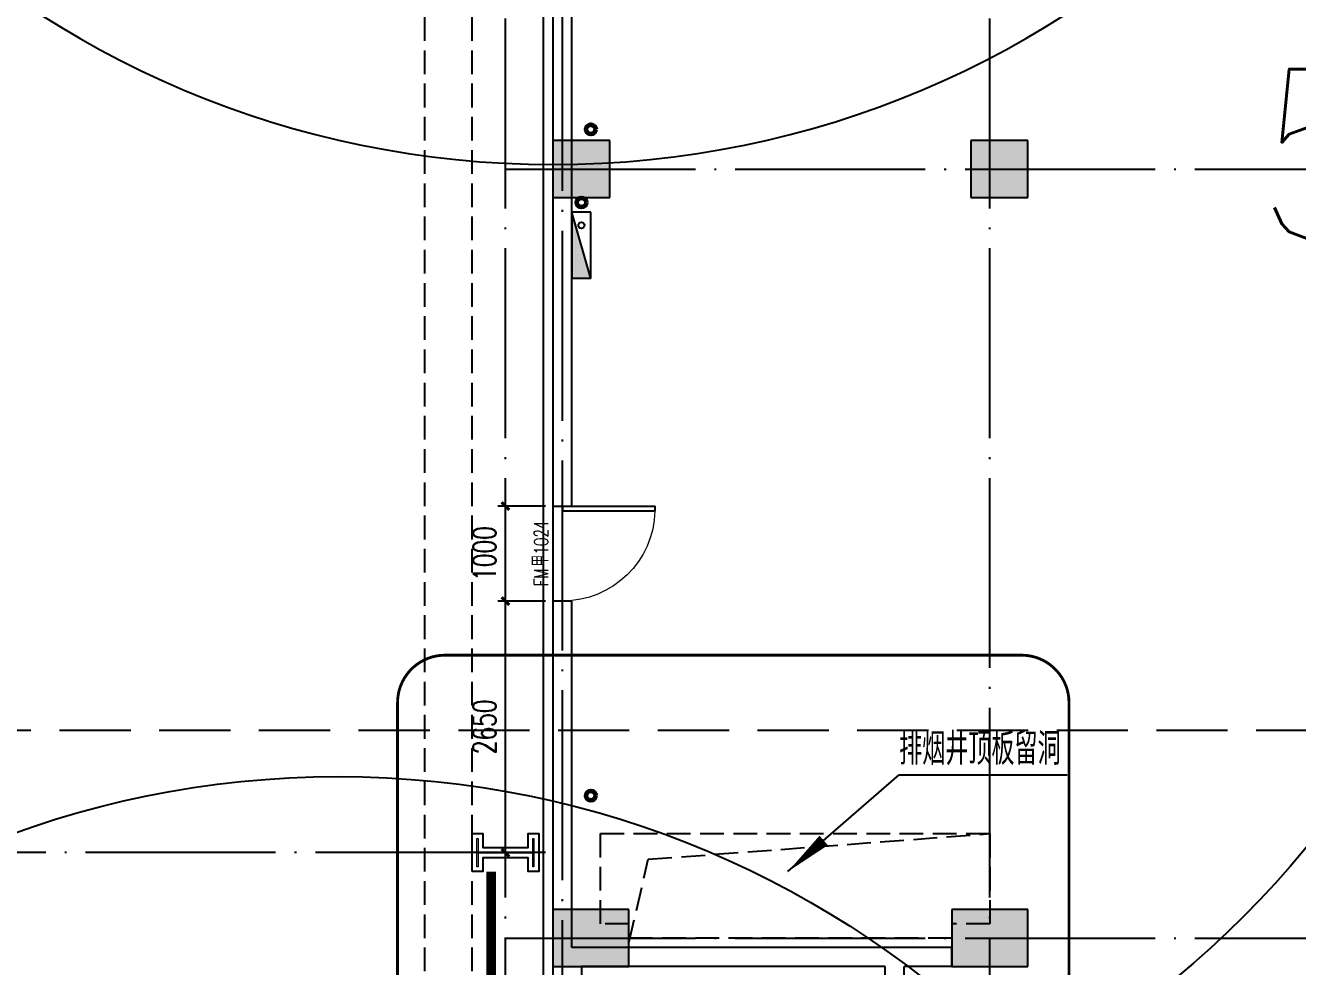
# Model space of a CAD drawing. Extents: x -1313754 to 847533, y 489853 to 941203.
# Drawn here: x -149508 to -136114, y 749620 to 759533 of the extents above; entities that cross this region are included whole.
import ezdxf

# ---------------------------------------------------------------- set-up
doc = ezdxf.new("R2010")
doc.units = 0
doc.header["$LTSCALE"] = 1000
doc.header["$MEASUREMENT"] = 0
for name, pattern in [('CENTER', [2, 1.25, -0.25, 0.25, -0.25]), ('DASH', [0.35, 0.25, -0.1]), ('DOTE', [2.42, 2, -0.2, 0.02, -0.2])]:
    doc.linetypes.add(name, pattern=pattern)
doc.layers.get('Defpoints').update_dxf_attribs({"color": 210})
for name, color, linetype in [('A-AXIS-DOTE', 14, 'DOTE'), ('A-AXIS-DP', 126, 'Continuous'), ('A-HATCH-2', 251, 'Continuous'), ('A-LIN-V', 9, 'Continuous'), ('A-STAIR', 150, 'Continuous'), ('A-WINDOW', 140, 'Continuous'), ('A-防火门窗', 1, 'Continuous'), ('AS-COLN', 6, 'Continuous'), ('AS-WALL', 40, 'Continuous'), ('AS-结构边线层', 200, 'Continuous'), ('DIM_ELEV', 3, 'Continuous'), ('DIM_SYMB', 3, 'Continuous'), ('PUB_HATCH', 8, 'Continuous'), ('PUB_TEXT', 7, 'Continuous'), ('SB_ZF消火栓', 10, 'Continuous'), ('建-引出', 3, 'Continuous'), ('建-门窗编号', 7, 'Continuous')]:
    doc.layers.add(name, color=color, linetype=linetype)
for name, color, linetype, lineweight in [('LG-ZF消防', 1, 'Continuous', 60), ('S-col', 2, 'Continuous', 0), ('柱间支撑', 6, 'CENTER', 0)]:
    doc.layers.add(name, color=color, linetype=linetype, lineweight=lineweight)
doc.styles.add('_TCH_DIM_T3', font='SIMPLEX', dxfattribs={"width": 0.705882, "bigfont": 'GBCBIG'})
doc.styles.add('A-STANDARD', font='SIMPLEX', dxfattribs={"bigfont": 'GBCBIG'})
doc.styles.add('A-WIN-LABEL', font='SIMPLEX', dxfattribs={"bigfont": 'GBCBIG'})
doc.dimstyles.new('_TCH_ARCH&&80', dxfattribs={"dimtxt": 238, "dimasz": 80, "dimexe": 80, "dimexo": 80, "dimgap": 101, "dimtad": 1, "dimdec": 0, "dimzin": 0, "dimdsep": 46, "dimtxsty": '_TCH_DIM_T3', "dimblk": 'ARCHTICK', "dimcen": 0.09, "dimclrt": 7, "dimazin": 2, "dimtfac": 1, "dimtdec": 0, "dimtix": 1, "dimtmove": 2, "dimatfit": 3, "dimfxl": 0, "dimtolj": 1, "dimtzin": 0, "dimarcsym": 0})

# ---------------------------------------------------------------- blocks, each defined once
blk = doc.blocks.new('dote')
at = {"layer": 'A-AXIS-DOTE'}
for p, q in [((76282.2, -68993.9), (76282.2, 36606.4)), ((81382.2, -68993.9), (81382.2, 36662.3)), ((76882.2, -68810), (76882.2, 36400)), ((76282.2, -46800), (98661.5, -46800)), ((76282.2, -54000), (-41310, -54000)), ((76282.2, -54900), (98661.5, -54900))]:
    blk.add_line(p, q, dxfattribs=at)
at = {"layer": 'DIM_SYMB', "linetype": 'DASH', "ltscale": 3}
blk.add_lwpolyline([(-42863.6, -52710.9), (162136.4, -52710.9)], dxfattribs=at)
blk = doc.blocks.new('G$CDACC18E1')
at = {"color": 2, "style": 'A-STANDARD'}
blk.add_text('5吨', height=1800, dxfattribs=at).set_placement((-1467, -717))
blk = doc.blocks.new('43243')
at = {"layer": 'AS-结构边线层'}
for points in [[(-172744, 741420), (-165804, 741420), (-165804, 741670), (-163704, 741670), (-163704, 741420), (-162964, 741420), (-162964, 741250), (-156244, 741250), (-156244, 741420), (-149304, 741420), (-149304, 741670), (-147204, 741670), (-147204, 741420), (-144054, 741420), (-144054, 832220)], [(-143954, 832220), (-143954, 741420), (-143154, 741420), (-143154, 741720), (-140454, 741720), (-140454, 741420), (-128354, 741420), (-128354, 741420), (-128354, 741820), (-128054, 741820), (-128054, 774220), (-128354, 774220), (-128354, 774520), (-131054, 774520), (-131054, 782920), (-128354, 782920), (-128354, 783220), (-128054, 783220), (-128054, 818320)]]:
    blk.add_lwpolyline(points, dxfattribs=at)
at = {"layer": 'AS-结构边线层', "linetype": 'DASH'}
blk.add_lwpolyline([(-143454, 751020), (-139354, 751020), (-139354, 750070), (-139354, 750070), (-139754, 750070), (-139754, 749920), (-143154, 749920), (-143154, 750070), (-143454, 750070), (-143454, 750070)], close=True, dxfattribs=at)
blk.add_lwpolyline([(-143154, 749870), (-142950, 750750), (-139354, 751020)], dxfattribs=at)
blk = doc.blocks.new('_FZH')
at = {"layer": 'A-HATCH-2'}
blk.add_lwpolyline([(-0.437, -0.25), (-0.437, 0.25), (-0.297, 0.25), (-0.297, 0.067), (0.298, 0.067), (0.298, 0.25), (0.438, 0.25), (0.438, -0.25), (0.298, -0.25), (0.298, -0.068), (-0.297, -0.068), (-0.297, -0.25)], close=True, dxfattribs=at)
at = {"layer": 'S-col'}
blk.add_lwpolyline([(-0.375, -0.188), (-0.375, 0.187), (-0.36, 0.187), (-0.36, 0.005), (0.36, 0.005), (0.36, 0.187), (0.375, 0.187), (0.375, -0.188), (0.36, -0.188), (0.36, -0.005), (-0.36, -0.005), (-0.36, -0.188)], close=True, dxfattribs=at)
blk = doc.blocks.new('w4234324')
at = {"xscale": 800.0000000000005, "yscale": 800.0000000000005, "zscale": 800.0000000000005}
blk.add_blockref('_FZH', (-144454, 750820), dxfattribs=at)
blk = doc.blocks.new('3243243')
at = {"layer": 'A-HATCH-2', "linetype": 'DASH'}
for p, q in [((-145304.2, 741520), (-145304.2, 822870)), ((-144804.2, 741520), (-144804.2, 822870))]:
    blk.add_line(p, q, dxfattribs=at)
blk = doc.blocks.new('3132')
at = {"layer": 'DIM_ELEV', "linetype": 'DASH', "const_width": 30}
blk.add_lwpolyline([(-145090, 752900), (-139020, 752900, -0.414214), (-138520, 752400), (-138520, 740040, -0.414214), (-139020, 739540), (-145090, 739540, -0.414214), (-145590, 740040), (-145590, 752400, -0.414214)], format="xyb", close=True, dxfattribs=at)
blk = doc.blocks.new('23124232432')
at = {"layer": '柱间支撑', "const_width": 100}
blk.add_lwpolyline([(-144604, 750620), (-144604, 742020)], dxfattribs=at)
blk = doc.blocks.new('A$C5D961328')
at = {"layer": 'SB_ZF消火栓'}
blk.add_hatch(color=256, dxfattribs=at).paths.add_polyline_path([(0, 40), (700, 40), (700, 240)])
at = {"layer": 'A-LIN-V', "ltscale": 500}
blk.add_circle((350, 40), 10001, dxfattribs=at)
at = {"layer": 'SB_ZF消火栓'}
for p, q in [((700, 240), (0, 240)), ((0, 240), (0, 40)), ((700, 240), (0, 40)), ((700, 240), (700, 40)), ((0, 40), (700, 40))]:
    blk.add_line(p, q, dxfattribs=at)
at = {"layer": 'SB_ZF消火栓', "color": 1}
blk.add_circle((140, 140), 32.5, dxfattribs=at)
blk = doc.blocks.new('43242343')
at = {"layer": 'LG-ZF消防', "linetype": 'Continuous'}
for centre in [(-143554, 758438), (-143654, 757668), (-143554, 751420)]:
    blk.add_circle(centre, 50, dxfattribs=at)
blk = doc.blocks.new('234243242332')
at = {"layer": 'LG-ZF消防', "linetype": 'Continuous'}
blk.add_blockref('43242343', (0, 0), dxfattribs=at)
at = {"layer": 'SB_ZF消火栓', "xscale": -1, "rotation": 89.99999999999997}
blk.add_blockref('A$C5D961328', (-143914, 768420), dxfattribs=at)
at = {"layer": 'SB_ZF消火栓', "rotation": 270}
blk.add_blockref('A$C5D961328', (-143794, 757568), dxfattribs=at)
at = {"layer": 'SB_ZF消火栓'}
blk.add_blockref('A$C5D961328', (-146566, 741580), dxfattribs=at)
at = {"layer": 'SB_ZF消火栓', "xscale": -1}
blk.add_blockref('A$C5D961328', (-129354, 741580), dxfattribs=at)
blk = doc.blocks.new('w4324323333')
at = {"layer": 'AS-COLN'}
for p, q in [((-143354, 758320), (-143954, 758320)), ((-143954, 758320), (-143954, 757720)), ((-143354, 757720), (-143354, 758320)), ((-138954, 758320), (-139554, 758320)), ((-139554, 758320), (-139554, 757720)), ((-138954, 757720), (-138954, 758320)), ((-143954, 757720), (-143354, 757720)), ((-139554, 757720), (-138954, 757720)), ((-143154, 750220), (-143954, 750220)), ((-143954, 750220), (-143954, 749620)), ((-143154, 749620), (-143154, 750220)), ((-138954, 750220), (-139754, 750220)), ((-139754, 750220), (-139754, 749620)), ((-138954, 749620), (-138954, 750220)), ((-143954, 749620), (-143154, 749620)), ((-139754, 749620), (-138954, 749620))]:
    blk.add_line(p, q, dxfattribs=at)
blk = doc.blocks.new('_ArchTick')
at = {"color": 0, "linetype": 'ByBlock', "const_width": 0.4}
blk.add_lwpolyline([(-0.5, -0.5), (0.5, 0.5)], dxfattribs=at)
blk = doc.blocks.new('*D879')
at = {"layer": 'A-AXIS-DP', "color": 0, "lineweight": -2}
for p, q in [((-144034, 754470), (-144534, 754470)), ((-144454, 753470), (-144454, 754470)), ((-144034, 753470), (-144534, 753470))]:
    blk.add_line(p, q, dxfattribs=at)
at = {"layer": 'Defpoints', "color": 0}
for p in [(-144454, 754470), (-143954, 754470), (-143954, 753470)]:
    blk.add_point(p, dxfattribs=at)
at = {"layer": 'A-AXIS-DP', "color": 0, "lineweight": -2, "xscale": 80, "yscale": 80, "zscale": 80}
for p, rotation in [((-144454, 754470), 90), ((-144454, 753470), 270)]:
    blk.add_blockref('_ArchTick', p, dxfattribs=dict(at, rotation=rotation))
at = {"layer": 'A-AXIS-DP', "color": 7, "insert": (-144674, 753970), "char_height": 238, "attachment_point": 5, "rotation": 90, "style": '_TCH_DIM_T3'}
blk.add_mtext('\\A1;1000', dxfattribs=at)
blk = doc.blocks.new('*D880')
at = {"layer": 'A-AXIS-DP', "color": 0, "lineweight": -2}
for p, q in [((-144034, 753470), (-144534, 753470)), ((-144454, 750820), (-144454, 753470)), ((-144034, 750820), (-144534, 750820))]:
    blk.add_line(p, q, dxfattribs=at)
at = {"layer": 'Defpoints', "color": 0}
for p in [(-144454, 753470), (-143954, 753470), (-143954, 750820)]:
    blk.add_point(p, dxfattribs=at)
at = {"layer": 'A-AXIS-DP', "color": 0, "lineweight": -2, "xscale": 80, "yscale": 80, "zscale": 80}
for p, rotation in [((-144454, 753470), 90), ((-144454, 750820), 270)]:
    blk.add_blockref('_ArchTick', p, dxfattribs=dict(at, rotation=rotation))
at = {"layer": 'A-AXIS-DP', "color": 7, "insert": (-144674, 752145), "char_height": 238, "attachment_point": 5, "rotation": 90, "style": '_TCH_DIM_T3'}
blk.add_mtext('\\A1;2650', dxfattribs=at)
blk = doc.blocks.new('$DorLib2D$00000001')
for p, q in [((0.45, 0.975), (0.5, 0.975)), ((0.45, 0), (0.45, 0.975)), ((0.5, 0), (0.5, 0.975)), ((0.5, 0), (0.45, 0))]:
    blk.add_line(p, q)
at = {"lineweight": 13}
blk.add_arc((0.475, 0), 0.975, 91.4693, 180, dxfattribs=at)

msp = doc.modelspace()

# ---------------------------------------------------------------- hatches: boundary and pattern name
at = {"layer": 'PUB_HATCH'}
for points in [[(-143954.2, 757720), (-143354.2, 757720), (-143354.2, 758320), (-143954.2, 758320)], [(-139554.2, 757720), (-138954.2, 757720), (-138954.2, 758320), (-139554.2, 758320)], [(-143954.2, 749620), (-143154.2, 749620), (-143154.2, 750220), (-143954.2, 750220)], [(-139754.2, 749620), (-138954.2, 749620), (-138954.2, 750220), (-139754.2, 750220)]]:
    msp.add_hatch(color=256, dxfattribs=at).paths.add_polyline_path(points)

# ---------------------------------------------------------------- linework, layer by layer
at = {"layer": 'A-STAIR'}
for p, q in [((-140454.2, 749620), (-143654.2, 749620)), ((-143654.2, 749620), (-143654.2, 747740)), ((-140454.2, 747740), (-140454.2, 749620))]:
    msp.add_line(p, q, dxfattribs=at)
at = {"layer": 'AS-WALL'}
for p, q in [((-143954.2, 769420), (-143954.2, 754470)), ((-143754.2, 754470), (-143754.2, 769320)), ((-143954.2, 754470), (-143754.2, 754470)), ((-143754.2, 753470), (-143954.2, 753470)), ((-143954.2, 753470), (-143954.2, 749720)), ((-143754.2, 749820), (-143754.2, 753470)), ((-143954.2, 749720), (-143954.2, 741520)), ((-140354.2, 749820), (-143754.2, 749820)), ((-139754.2, 749820), (-140354.2, 749820)), ((-139754.2, 749620), (-139754.2, 749820)), ((-139754.2, 749620), (-140254.2, 749620)), ((-140254.2, 743820), (-140254.2, 749620))]:
    msp.add_line(p, q, dxfattribs=at)
at = {"layer": '建-引出'}
for p, q in [((-141480, 750620), (-140310, 751640)), ((-140310, 751640), (-138540, 751640))]:
    msp.add_line(p, q, dxfattribs=at)
msp.add_lwpolyline([(-141480, 750620, 0, 133.3, 0), (-141103.1, 750948.6, 0, 0, 0)], format="xyseb", dxfattribs=at)

# ---------------------------------------------------------------- block references
msp.add_blockref('G$CDACC18E1', (-135120, 757990))
at = {"layer": 'A-AXIS-DP'}
for name in ['3132', '3243243']:
    msp.add_blockref(name, (0, 0), dxfattribs=at)
at = {"layer": 'A-WINDOW'}
for name in ['43243', 'w4234324']:
    msp.add_blockref(name, (0, 0), dxfattribs=at)
at = {"layer": 'A-防火门窗', "xscale": -1000, "yscale": 1000, "zscale": 199.9999999999999, "rotation": 269.9999999745178}
msp.add_blockref('$DorLib2D$00000001', (-143854.2, 753970), dxfattribs=at)
at = {"layer": 'AS-COLN'}
msp.add_blockref('w4324323333', (0, 0), dxfattribs=at)
at = {"layer": 'AS-WALL'}
msp.add_blockref('dote', (-220736.4, 804820), dxfattribs=at)
at = {"layer": 'SB_ZF消火栓', "linetype": 'Continuous'}
msp.add_blockref('234243242332', (0, 0), dxfattribs=at)
at = {"layer": '柱间支撑'}
msp.add_blockref('23124232432', (0, 0), dxfattribs=at)

# ---------------------------------------------------------------- texts
at = {"layer": 'PUB_TEXT', "style": 'A-STANDARD'}
msp.add_text('排烟井顶板留洞', height=337.59, dxfattribs=at).set_placement((-140309.4, 751745))
at = {"layer": '建-门窗编号', "style": 'A-WIN-LABEL', "width": 0.705882}
for s, p in [('1024', (-144004.2, 753958.9)), ('FM', (-144004.2, 753626.1))]:
    msp.add_text(s, height=148.75, rotation=90, dxfattribs=at).set_placement(p)
at = {"layer": '建-门窗编号', "style": 'A-WIN-LABEL'}
msp.add_text('甲', height=168.8, rotation=90, dxfattribs=at).set_placement((-144004.2, 753836.1))

# ---------------------------------------------------------------- dimensions: what is measured, and where the dimension line sits
at = {"layer": 'A-AXIS-DP'}
for p1, p2, picture, middle in [((-143954.2, 753470), (-143954.2, 754470), '*D879', (-144674.2, 753970)), ((-143954.2, 750820), (-143954.2, 753470), '*D880', (-144674.2, 752145))]:
    dim = msp.add_aligned_dim(p1=p1, p2=p2, distance=500, dimstyle='_TCH_ARCH&&80', dxfattribs=at)
    dim.commit()
    dim.dimension.update_dxf_attribs({"geometry": picture, "text_midpoint": middle})

doc.saveas('drawing.dxf')
